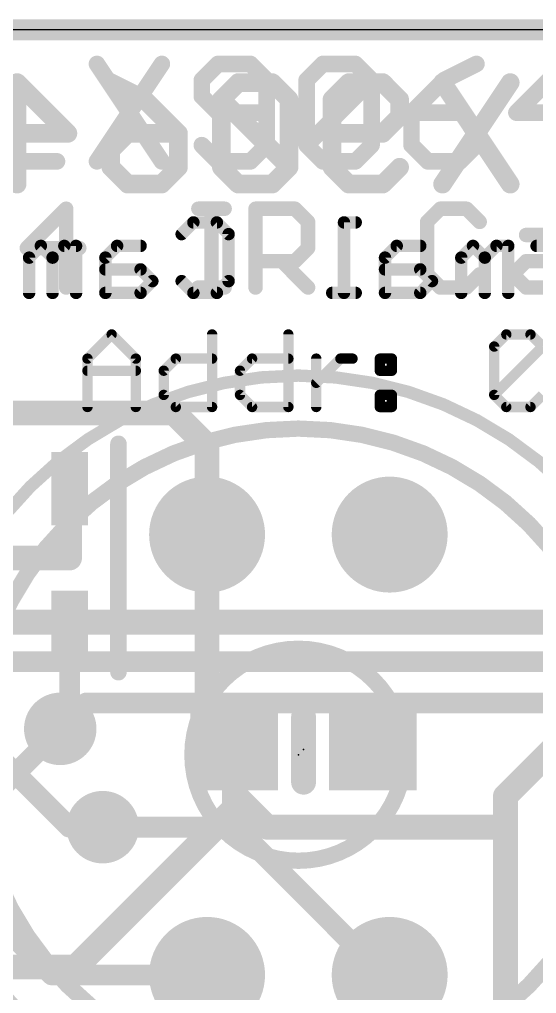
# Model space of a CAD drawing. Extents: x -0.1 to 25.5, y -0.1 to 17.9.
# Drawn here: x 9.28 to 15.62, y 5.96 to 17.91 of the extents above; entities that cross this region are included whole.
import ezdxf

# ---------------------------------------------------------------- set-up
doc = ezdxf.new("R2010")
doc.units = 0
for name, color, linetype in [('1', 12, 'CONTINUOUS'), ('16', 5, 'CONTINUOUS'), ('17', 110, 'CONTINUOUS'), ('18', 110, 'CONTINUOUS'), ('20', 53, 'CONTINUOUS'), ('21', 40, 'CONTINUOUS'), ('22', 6, 'CONTINUOUS'), ('23', 40, 'CONTINUOUS'), ('24', 6, 'CONTINUOUS')]:
    doc.layers.add(name, color=color, linetype=linetype)

# ---------------------------------------------------------------- blocks, each defined once
blk = doc.blocks.new('RECT')
blk.add_solid([(-0.5, -0.5), (0.5, -0.5), (-0.5, 0.5), (0.5, 0.5)])
blk = doc.blocks.new('ROUNDP')
at = {"const_width": 0.5}
blk.add_lwpolyline([(0, -0.25, 1), (0, 0.25, 1), (0, -0.25)], format="xyb", dxfattribs=at)
blk = doc.blocks.new('ROUNDV')
at = {"const_width": 0.5}
blk.add_lwpolyline([(0, -0.25, 1), (0, 0.25, 1), (0, -0.25)], format="xyb", dxfattribs=at)

msp = doc.modelspace()

# ---------------------------------------------------------------- linework, layer by layer
at = {"layer": '1'}
for points, const_width in [([(0, 17.78), (25.4, 17.78)], 0.254), ([(11.176, 13.081), (8.9154, 13.081)], 0.3048), ([(11.58, 12.677), (11.176, 13.081)], 0.3048), ([(11.58, 12.677), (11.58, 11.59)], 0.3048), ([(9.8928, 12.153), (9.8928, 11.303)], 0.3048), ([(11.58, 11.59), (11.58, 9.287)], 0.3048), ([(9.8928, 11.303), (8.1928, 11.303)], 0.3048), ([(9.8928, 10.453), (9.8928, 9.3213)], 0.254), ([(16.703, 9.845), (15.24, 8.382)], 0.3048), ([(9.779, 9.2075), (9.8928, 9.3213)], 0.254), ([(11.9135, 8.9535), (11.58, 9.287)], 0.3048), ([(11.9135, 8.9535), (11.9135, 8.4065)], 0.3048), ([(11.9135, 8.9535), (11.9135, 8.2305)], 0.3048), ([(9.8887, 8.0022), (8.9928, 8.8981)], 0.254), ([(12.319, 8.001), (11.9135, 8.4065)], 0.3048), ([(15.24, 8.001), (15.24, 8.382)], 0.3048), ([(11.9135, 8.2305), (9.9695, 6.2865)], 0.3048), ([(9.8887, 8.0022), (10.2997, 8.0022)], 0.254), ([(15.24, 8.001), (12.319, 8.001)], 0.3048), ([(15.24, 2.54), (15.24, 8.001)], 0.3048), ([(9.028, 6.2865), (9.9695, 6.2865)], 0.3048), ([(13.82, 5.692), (13.82, 6.19)], 0.254)]:
    msp.add_lwpolyline(points, dxfattribs=dict(at, const_width=const_width))
for points, const_width in [([(11.2299, 13.1349, 1), (11.1221, 13.0271)], 0.1524), ([(11.176, 13.0048, 1), (11.176, 13.1572)], 0.1524), ([(11.6562, 12.677, 1), (11.5038, 12.677)], 0.1524), ([(11.5261, 12.6231, 1), (11.6339, 12.7309)], 0.1524), ([(9.969, 12.153, 1), (9.8166, 12.153)], 0.1524), ([(11.6562, 11.59, 1), (11.5038, 11.59)], 0.1524), ([(11.5038, 11.59, 1), (11.6562, 11.59)], 0.1524), ([(9.8166, 11.303, 1), (9.969, 11.303)], 0.1524), ([(9.8928, 11.2268, 1), (9.8928, 11.3792)], 0.1524), ([(9.9563, 10.453, 1), (9.8293, 10.453)], 0.127), ([(9.9377, 9.2764, 1), (9.8479, 9.3662)], 0.127), ([(11.6339, 9.3409, 1), (11.5261, 9.2331)], 0.1524), ([(9.8293, 9.3213, 1), (9.9563, 9.3213)], 0.127), ([(11.5038, 9.287, 1), (11.6562, 9.287)], 0.1524), ([(9.7341, 9.2524, 1), (9.8239, 9.1626)], 0.127), ([(11.9897, 8.9535, 1), (11.8373, 8.9535)], 0.1524), ([(11.9897, 8.9535, 1), (11.8373, 8.9535)], 0.1524), ([(11.8596, 8.8996, 1), (11.9674, 9.0074)], 0.1524), ([(11.9674, 8.4604, 1), (11.8596, 8.3526)], 0.1524), ([(11.8373, 8.4065, 1), (11.9897, 8.4065)], 0.1524), ([(15.3162, 8.382, 1), (15.1638, 8.382)], 0.1524), ([(15.1861, 8.4359, 1), (15.2939, 8.3281)], 0.1524), ([(11.9674, 8.1766, 1), (11.8596, 8.2844)], 0.1524), ([(11.8373, 8.2305, 1), (11.9897, 8.2305)], 0.1524), ([(9.8887, 8.0657, 1), (9.8887, 7.9387)], 0.127), ([(10.2997, 7.9387, 1), (10.2997, 8.0657)], 0.127), ([(12.319, 8.0772, 1), (12.319, 7.9248)], 0.1524), ([(12.2651, 7.9471, 1), (12.3729, 8.0549)], 0.1524), ([(15.3162, 8.001, 1), (15.1638, 8.001)], 0.1524), ([(15.24, 7.9248, 1), (15.24, 8.0772)], 0.1524), ([(9.8438, 7.9573, 1), (9.9336, 8.0471)], 0.127), ([(15.1638, 8.001, 1), (15.3162, 8.001)], 0.1524), ([(9.9156, 6.3404, 1), (10.0234, 6.2326)], 0.1524), ([(9.9695, 6.2103, 1), (9.9695, 6.3627)], 0.1524), ([(13.8835, 6.19, 1), (13.7565, 6.19)], 0.127)]:
    msp.add_lwpolyline(points, format="xyb", dxfattribs=dict(at, const_width=const_width))
at = {"layer": '16'}
for points, const_width in [([(0, 17.78), (25.4, 17.78)], 0.254), ([(4.4196, 10.5156), (20.0405, 10.5156)], 0.3048), ([(8.6834, 10.033), (20.2404, 10.033)], 0.254), ([(10.0965, 9.525), (9.779, 9.2075)], 0.254), ([(20.955, 9.525), (10.0965, 9.525)], 0.254), ([(9.779, 9.2075), (9.0043, 8.4328)], 0.254), ([(10.2997, 8.0022), (11.9368, 8.0022)], 0.254), ([(13.749, 6.19), (11.9368, 8.0022)], 0.254), ([(9.675, 6.19), (8.3339, 7.5311)], 0.254), ([(9.675, 6.19), (11.58, 6.19)], 0.254), ([(13.82, 6.19), (13.749, 6.19)], 0.254)]:
    msp.add_lwpolyline(points, dxfattribs=dict(at, const_width=const_width))
at = {"layer": '16', "const_width": 0.127}
for points in [[(10.0965, 9.5885, 1), (10.0965, 9.4615)], [(10.1414, 9.4801, 1), (10.0516, 9.5699)], [(9.8239, 9.1626, 1), (9.7341, 9.2524)], [(9.7341, 9.2524, 1), (9.8239, 9.1626)], [(10.2997, 8.0657, 1), (10.2997, 7.9387)], [(11.9817, 8.0471, 1), (11.8919, 7.9573)], [(11.9368, 7.9387, 1), (11.9368, 8.0657)], [(9.675, 6.2535, 1), (9.675, 6.1265)], [(9.6301, 6.1451, 1), (9.7199, 6.2349)], [(11.58, 6.1265, 1), (11.58, 6.2535)], [(13.749, 6.2535, 1), (13.749, 6.1265)], [(13.7041, 6.1451, 1), (13.7939, 6.2349)], [(13.82, 6.1265, 1), (13.82, 6.2535)]]:
    msp.add_lwpolyline(points, format="xyb", dxfattribs=at)
at = {"layer": '20'}
msp.add_line((22.86, 17.78), (2.54, 17.78), dxfattribs=at)
at = {"layer": '21'}
for points, const_width in [([(10.2289, 17.3619), (11.0255, 16.1671)], 0.2032), ([(11.0255, 17.3619), (10.2289, 16.1671)], 0.2032), ([(11.7144, 17.3619), (11.5153, 17.1628)], 0.2032), ([(12.1127, 17.3619), (11.7144, 17.3619)], 0.2032), ([(12.3118, 17.1628), (12.1127, 17.3619)], 0.2032), ([(12.8016, 17.1628), (13.0007, 17.3619)], 0.2032), ([(13.0007, 17.3619), (13.399, 17.3619)], 0.2032), ([(13.399, 17.3619), (13.5981, 17.1628)], 0.2032), ([(14.8845, 17.3619), (14.4862, 17.1628)], 0.2032), ([(15.9717, 17.3619), (15.3743, 16.7645)], 0.2032), ([(11.5153, 17.1628), (11.5153, 16.9636)], 0.2032), ([(12.3118, 16.3662), (12.3118, 17.1628)], 0.2032), ([(12.8016, 16.3662), (12.8016, 17.1628)], 0.2032), ([(12.8016, 16.3662), (13.5981, 17.1628)], 0.2032), ([(13.5981, 17.1628), (13.5981, 16.3662)], 0.2032), ([(14.4862, 17.1628), (14.0879, 16.7645)], 0.2032), ([(11.5153, 16.9636), (11.7144, 16.7645)], 0.2032), ([(11.7144, 16.7645), (12.3118, 16.7645)], 0.2032), ([(14.0879, 16.7645), (14.0879, 16.3662)], 0.2032), ([(14.6853, 16.7645), (14.0879, 16.7645)], 0.2032), ([(14.8845, 16.5654), (14.6853, 16.7645)], 0.2032), ([(15.3743, 16.7645), (16.1708, 16.7645)], 0.2032), ([(14.8845, 16.3662), (14.8845, 16.5654)], 0.2032), ([(11.5153, 16.3662), (11.7144, 16.1671)], 0.2032), ([(12.1127, 16.1671), (12.3118, 16.3662)], 0.2032), ([(13.0007, 16.1671), (12.8016, 16.3662)], 0.2032), ([(13.5981, 16.3662), (13.399, 16.1671)], 0.2032), ([(14.0879, 16.3662), (14.2871, 16.1671)], 0.2032), ([(14.6853, 16.1671), (14.8845, 16.3662)], 0.2032), ([(8.9426, 16.1671), (9.7391, 16.1671)], 0.2032), ([(11.7144, 16.1671), (12.1127, 16.1671)], 0.2032), ([(13.399, 16.1671), (13.0007, 16.1671)], 0.2032), ([(14.2871, 16.1671), (14.6853, 16.1671)], 0.2032), ([(9.8514, 15.5863), (9.3684, 15.1033)], 0.1778), ([(9.8514, 14.6202), (9.8514, 15.5863)], 0.1778), ([(11.4733, 15.5863), (11.7953, 15.5863)], 0.1778), ([(11.6343, 14.6202), (11.6343, 15.5863)], 0.1778), ([(12.175, 14.6202), (12.175, 15.5863)], 0.1778), ([(12.175, 15.5863), (12.658, 15.5863)], 0.1778), ([(12.658, 15.5863), (12.819, 15.4253)], 0.1778), ([(14.4409, 15.5863), (14.2799, 15.4253)], 0.1778), ([(14.7629, 15.5863), (14.4409, 15.5863)], 0.1778), ([(14.9239, 15.4253), (14.7629, 15.5863)], 0.1778), ([(12.819, 15.4253), (12.819, 15.1033)], 0.1778), ([(14.2799, 15.4253), (14.2799, 14.7812)], 0.1778), ([(15.4933, 15.2643), (15.8154, 15.2643)], 0.1778), ([(9.3684, 15.1033), (10.0124, 15.1033)], 0.1778), ([(12.819, 15.1033), (12.658, 14.9422)], 0.1778), ([(12.658, 14.9422), (12.175, 14.9422)], 0.1778), ([(12.497, 14.9422), (12.819, 14.6202)], 0.1778), ([(15.3323, 14.7812), (15.4933, 14.9422)], 0.1778), ([(15.4933, 14.9422), (15.9764, 14.9422)], 0.1778), ([(14.2799, 14.7812), (14.4409, 14.6202)], 0.1778), ([(14.7629, 14.6202), (14.9239, 14.7812)], 0.1778), ([(15.4933, 14.6202), (15.3323, 14.7812)], 0.1778), ([(11.4733, 14.6202), (11.7953, 14.6202)], 0.1778), ([(14.4409, 14.6202), (14.7629, 14.6202)], 0.1778), ([(15.9764, 14.6202), (15.4933, 14.6202)], 0.1778), ([(10.1129, 13.7478), (10.4094, 14.0444)], 0.127), ([(10.4094, 14.0444), (10.706, 13.7478)], 0.127), ([(11.6416, 14.0444), (11.6416, 13.1547)], 0.127), ([(12.5771, 14.0444), (12.5771, 13.1547)], 0.127), ([(15.1023, 13.8961), (15.2506, 14.0444)], 0.127), ([(15.2506, 14.0444), (15.5472, 14.0444)], 0.127), ([(15.5472, 14.0444), (15.6955, 13.8961)], 0.127), ([(15.1023, 13.303), (15.1023, 13.8961)], 0.127), ([(15.1023, 13.303), (15.6955, 13.8961)], 0.127), ([(10.1129, 13.1547), (10.1129, 13.7478)], 0.127), ([(10.706, 13.7478), (10.706, 13.1547)], 0.127), ([(11.0484, 13.5995), (11.1967, 13.7478)], 0.127), ([(11.1967, 13.7478), (11.6416, 13.7478)], 0.127), ([(11.9839, 13.5995), (12.1322, 13.7478)], 0.127), ([(12.1322, 13.7478), (12.5771, 13.7478)], 0.127), ([(12.9194, 13.1547), (12.9194, 13.7478)], 0.127), ([(12.9194, 13.4512), (13.216, 13.7478)], 0.127), ([(13.216, 13.7478), (13.3643, 13.7478)], 0.127), ([(13.699, 13.7478), (13.8473, 13.7478)], 0.127), ([(13.699, 13.5995), (13.699, 13.7478)], 0.127), ([(13.8473, 13.7478), (13.8473, 13.5995)], 0.127), ([(10.1129, 13.5995), (10.706, 13.5995)], 0.127), ([(11.0484, 13.303), (11.0484, 13.5995)], 0.127), ([(11.9839, 13.303), (11.9839, 13.5995)], 0.127), ([(13.8473, 13.5995), (13.699, 13.5995)], 0.127), ([(11.1967, 13.1547), (11.0484, 13.303)], 0.127), ([(12.1322, 13.1547), (11.9839, 13.303)], 0.127), ([(13.699, 13.303), (13.8473, 13.303)], 0.127), ([(13.699, 13.1547), (13.699, 13.303)], 0.127), ([(13.8473, 13.303), (13.8473, 13.1547)], 0.127), ([(15.2506, 13.1547), (15.1023, 13.303)], 0.127), ([(15.6955, 13.303), (15.5472, 13.1547)], 0.127), ([(11.6416, 13.1547), (11.1967, 13.1547)], 0.127), ([(12.5771, 13.1547), (12.1322, 13.1547)], 0.127), ([(13.8473, 13.1547), (13.699, 13.1547)], 0.127), ([(15.5472, 13.1547), (15.2506, 13.1547)], 0.127), ([(10.4928, 12.703), (10.4928, 9.903)], 0.2032), ([(12.7635, 9.3535), (12.7635, 8.5535)], 0.3048)]:
    msp.add_lwpolyline(points, dxfattribs=dict(at, const_width=const_width))
for points, const_width in [([(10.2712, 17.3901, 1), (10.1867, 17.3337)], 0.1016), ([(11.0677, 17.3337, 1), (10.9832, 17.3901)], 0.1016), ([(11.7144, 17.4127, 1), (11.7144, 17.3111)], 0.1016), ([(11.7503, 17.326, 1), (11.6785, 17.3978)], 0.1016), ([(12.1486, 17.3978, 1), (12.0767, 17.326)], 0.1016), ([(12.1127, 17.3111, 1), (12.1127, 17.4127)], 0.1016), ([(13.0007, 17.4127, 1), (13.0007, 17.3111)], 0.1016), ([(13.0366, 17.326, 1), (12.9648, 17.3978)], 0.1016), ([(13.4349, 17.3978, 1), (13.3631, 17.326)], 0.1016), ([(13.399, 17.3111, 1), (13.399, 17.4127)], 0.1016), ([(14.9072, 17.3165, 1), (14.8618, 17.4074)], 0.1016), ([(11.4793, 17.1987, 1), (11.5512, 17.1269)], 0.1016), ([(11.5661, 17.1628, 1), (11.4645, 17.1628)], 0.1016), ([(12.3626, 17.1628, 1), (12.261, 17.1628)], 0.1016), ([(12.2759, 17.1269, 1), (12.3477, 17.1987)], 0.1016), ([(12.8524, 17.1628, 1), (12.7508, 17.1628)], 0.1016), ([(12.7657, 17.1987, 1), (12.8375, 17.1269)], 0.1016), ([(13.6489, 17.1628, 1), (13.5473, 17.1628)], 0.1016), ([(13.6341, 17.1269, 1), (13.5622, 17.1987)], 0.1016), ([(13.5622, 17.1269, 1), (13.6341, 17.1987)], 0.1016), ([(14.4635, 17.2082, 1), (14.5089, 17.1173)], 0.1016), ([(14.5221, 17.1269, 1), (14.4503, 17.1987)], 0.1016), ([(11.5512, 16.9996, 1), (11.4793, 16.9277)], 0.1016), ([(11.4645, 16.9636, 1), (11.5661, 16.9636)], 0.1016), ([(11.7144, 16.8153, 1), (11.7144, 16.7137)], 0.1016), ([(11.6785, 16.7286, 1), (11.7503, 16.8004)], 0.1016), ([(12.3118, 16.7137, 1), (12.3118, 16.8153)], 0.1016), ([(14.1387, 16.7645, 1), (14.0371, 16.7645)], 0.1016), ([(14.0879, 16.8153, 1), (14.0879, 16.7137)], 0.1016), ([(14.052, 16.8004, 1), (14.1239, 16.7286)], 0.1016), ([(14.7213, 16.8004, 1), (14.6494, 16.7286)], 0.1016), ([(14.6853, 16.7137, 1), (14.6853, 16.8153)], 0.1016), ([(15.3383, 16.8004, 1), (15.4102, 16.7286)], 0.1016), ([(15.3743, 16.8153, 1), (15.3743, 16.7137)], 0.1016), ([(14.9353, 16.5654, 1), (14.8337, 16.5654)], 0.1016), ([(14.8486, 16.5295, 1), (14.9204, 16.6013)], 0.1016), ([(11.5512, 16.4022, 1), (11.4793, 16.3303)], 0.1016), ([(12.261, 16.3662, 1), (12.3626, 16.3662)], 0.1016), ([(12.3477, 16.3303, 1), (12.2759, 16.4022)], 0.1016), ([(12.8375, 16.4022, 1), (12.7657, 16.3303)], 0.1016), ([(12.7657, 16.4022, 1), (12.8375, 16.3303)], 0.1016), ([(12.7508, 16.3662, 1), (12.8524, 16.3662)], 0.1016), ([(13.5473, 16.3662, 1), (13.6489, 16.3662)], 0.1016), ([(13.6341, 16.3303, 1), (13.5622, 16.4022)], 0.1016), ([(14.1239, 16.4022, 1), (14.052, 16.3303)], 0.1016), ([(14.0371, 16.3662, 1), (14.1387, 16.3662)], 0.1016), ([(14.8337, 16.3662, 1), (14.9353, 16.3662)], 0.1016), ([(14.9204, 16.3303, 1), (14.8486, 16.4022)], 0.1016), ([(9.7391, 16.1163, 1), (9.7391, 16.2179)], 0.1016), ([(10.1867, 16.1953, 1), (10.2712, 16.1389)], 0.1016), ([(10.9832, 16.1389, 1), (11.0677, 16.1953)], 0.1016), ([(11.7144, 16.2179, 1), (11.7144, 16.1163)], 0.1016), ([(11.6785, 16.1312, 1), (11.7503, 16.203)], 0.1016), ([(12.0767, 16.203, 1), (12.1486, 16.1312)], 0.1016), ([(12.1127, 16.1163, 1), (12.1127, 16.2179)], 0.1016), ([(13.0007, 16.2179, 1), (13.0007, 16.1163)], 0.1016), ([(12.9648, 16.1312, 1), (13.0366, 16.203)], 0.1016), ([(13.3631, 16.203, 1), (13.4349, 16.1312)], 0.1016), ([(13.399, 16.1163, 1), (13.399, 16.2179)], 0.1016), ([(14.2871, 16.2179, 1), (14.2871, 16.1163)], 0.1016), ([(14.2511, 16.1312, 1), (14.323, 16.203)], 0.1016), ([(14.6494, 16.203, 1), (14.7213, 16.1312)], 0.1016), ([(14.6853, 16.1163, 1), (14.6853, 16.2179)], 0.1016), ([(9.8959, 15.5863, 1), (9.807, 15.5863)], 0.0889), ([(9.8828, 15.5548, 1), (9.82, 15.6177)], 0.0889), ([(11.4733, 15.6307, 1), (11.4733, 15.5418)], 0.0889), ([(11.6788, 15.5863, 1), (11.5899, 15.5863)], 0.0889), ([(11.7953, 15.5418, 1), (11.7953, 15.6307)], 0.0889), ([(12.2194, 15.5863, 1), (12.1305, 15.5863)], 0.0889), ([(12.175, 15.6307, 1), (12.175, 15.5418)], 0.0889), ([(12.6894, 15.6177, 1), (12.6265, 15.5548)], 0.0889), ([(12.658, 15.5418, 1), (12.658, 15.6307)], 0.0889), ([(14.4409, 15.6307, 1), (14.4409, 15.5418)], 0.0889), ([(14.4723, 15.5548, 1), (14.4095, 15.6177)], 0.0889), ([(14.7943, 15.6177, 1), (14.7315, 15.5548)], 0.0889), ([(14.7629, 15.5418, 1), (14.7629, 15.6307)], 0.0889), ([(12.8634, 15.4253, 1), (12.7745, 15.4253)], 0.0889), ([(12.7875, 15.3938, 1), (12.8504, 15.4567)], 0.0889), ([(14.3243, 15.4253, 1), (14.2354, 15.4253)], 0.0889), ([(14.2485, 15.4567, 1), (14.3113, 15.3938)], 0.0889), ([(14.8925, 15.3938, 1), (14.9553, 15.4567)], 0.0889), ([(15.4933, 15.3087, 1), (15.4933, 15.2198)], 0.0889), ([(9.3684, 15.1477, 1), (9.3684, 15.0588)], 0.0889), ([(9.337, 15.1347, 1), (9.3998, 15.0718)], 0.0889), ([(10.0124, 15.0588, 1), (10.0124, 15.1477)], 0.0889), ([(12.8504, 15.0718, 1), (12.7875, 15.1347)], 0.0889), ([(12.7745, 15.1033, 1), (12.8634, 15.1033)], 0.0889), ([(12.175, 14.9867, 1), (12.175, 14.8978)], 0.0889), ([(12.5284, 14.9737, 1), (12.4655, 14.9108)], 0.0889), ([(12.6265, 14.9737, 1), (12.6894, 14.9108)], 0.0889), ([(12.658, 14.8978, 1), (12.658, 14.9867)], 0.0889), ([(15.4933, 14.9867, 1), (15.4933, 14.8978)], 0.0889), ([(15.5248, 14.9108, 1), (15.4619, 14.9737)], 0.0889), ([(14.3113, 14.8127, 1), (14.2485, 14.7498)], 0.0889), ([(14.2354, 14.7812, 1), (14.3243, 14.7812)], 0.0889), ([(14.9553, 14.7498, 1), (14.8925, 14.8127)], 0.0889), ([(15.3638, 14.8127, 1), (15.3009, 14.7498)], 0.0889), ([(15.3009, 14.8127, 1), (15.3638, 14.7498)], 0.0889), ([(11.4733, 14.6647, 1), (11.4733, 14.5758)], 0.0889), ([(11.7953, 14.5758, 1), (11.7953, 14.6647)], 0.0889), ([(12.7875, 14.5888, 1), (12.8504, 14.6517)], 0.0889), ([(14.4409, 14.6647, 1), (14.4409, 14.5758)], 0.0889), ([(14.4095, 14.5888, 1), (14.4723, 14.6517)], 0.0889), ([(14.7315, 14.6517, 1), (14.7943, 14.5888)], 0.0889), ([(14.7629, 14.5758, 1), (14.7629, 14.6647)], 0.0889), ([(15.4933, 14.6647, 1), (15.4933, 14.5758)], 0.0889), ([(15.4619, 14.5888, 1), (15.5248, 14.6517)], 0.0889), ([(9.807, 14.6202, 1), (9.8959, 14.6202)], 0.0889), ([(11.5899, 14.6202, 1), (11.6788, 14.6202)], 0.0889), ([(12.1305, 14.6202, 1), (12.2194, 14.6202)], 0.0889), ([(10.4319, 14.0669, 1), (10.387, 14.022)], 0.0635), ([(10.4319, 14.022, 1), (10.387, 14.0669)], 0.0635), ([(11.6733, 14.0444, 1), (11.6098, 14.0444)], 0.0635), ([(12.6088, 14.0444, 1), (12.5453, 14.0444)], 0.0635), ([(15.2506, 14.0762, 1), (15.2506, 14.0127)], 0.0635), ([(15.273, 14.022, 1), (15.2281, 14.0669)], 0.0635), ([(15.5696, 14.0669, 1), (15.5247, 14.022)], 0.0635), ([(15.5472, 14.0127, 1), (15.5472, 14.0762)], 0.0635), ([(15.134, 13.8961, 1), (15.0705, 13.8961)], 0.0635), ([(15.0798, 13.9186, 1), (15.1247, 13.8737)], 0.0635), ([(10.1446, 13.7478, 1), (10.0811, 13.7478)], 0.0635), ([(10.0904, 13.7703, 1), (10.1353, 13.7254)], 0.0635), ([(10.7378, 13.7478, 1), (10.6743, 13.7478)], 0.0635), ([(10.6836, 13.7254, 1), (10.7285, 13.7703)], 0.0635), ([(11.1967, 13.7796, 1), (11.1967, 13.7161)], 0.0635), ([(11.2191, 13.7254, 1), (11.1742, 13.7703)], 0.0635), ([(11.6416, 13.7161, 1), (11.6416, 13.7796)], 0.0635), ([(12.1322, 13.7796, 1), (12.1322, 13.7161)], 0.0635), ([(12.1546, 13.7254, 1), (12.1097, 13.7703)], 0.0635), ([(12.5771, 13.7161, 1), (12.5771, 13.7796)], 0.0635), ([(12.9512, 13.7478, 1), (12.8877, 13.7478)], 0.0635), ([(13.216, 13.7796, 1), (13.216, 13.7161)], 0.0635), ([(13.2385, 13.7254, 1), (13.1935, 13.7703)], 0.0635), ([(13.3643, 13.7161, 1), (13.3643, 13.7796)], 0.0635), ([(13.699, 13.7796, 1), (13.699, 13.7161)], 0.0635), ([(13.7308, 13.7478, 1), (13.6673, 13.7478)], 0.0635), ([(13.8791, 13.7478, 1), (13.8156, 13.7478)], 0.0635), ([(13.8473, 13.7161, 1), (13.8473, 13.7796)], 0.0635), ([(10.1129, 13.6313, 1), (10.1129, 13.5678)], 0.0635), ([(10.706, 13.5678, 1), (10.706, 13.6313)], 0.0635), ([(11.0801, 13.5995, 1), (11.0166, 13.5995)], 0.0635), ([(11.0259, 13.622, 1), (11.0708, 13.5771)], 0.0635), ([(12.0156, 13.5995, 1), (11.9521, 13.5995)], 0.0635), ([(11.9614, 13.622, 1), (12.0063, 13.5771)], 0.0635), ([(13.699, 13.6313, 1), (13.699, 13.5678)], 0.0635), ([(13.6673, 13.5995, 1), (13.7308, 13.5995)], 0.0635), ([(13.8156, 13.5995, 1), (13.8791, 13.5995)], 0.0635), ([(13.8473, 13.5678, 1), (13.8473, 13.6313)], 0.0635), ([(12.897, 13.4737, 1), (12.9419, 13.4288)], 0.0635), ([(11.0166, 13.303, 1), (11.0801, 13.303)], 0.0635), ([(11.0708, 13.3254, 1), (11.0259, 13.2805)], 0.0635), ([(12.0063, 13.3254, 1), (11.9614, 13.2805)], 0.0635), ([(11.9521, 13.303, 1), (12.0156, 13.303)], 0.0635), ([(13.7308, 13.303, 1), (13.6673, 13.303)], 0.0635), ([(13.699, 13.3347, 1), (13.699, 13.2712)], 0.0635), ([(13.8791, 13.303, 1), (13.8156, 13.303)], 0.0635), ([(13.8473, 13.2712, 1), (13.8473, 13.3347)], 0.0635), ([(15.0705, 13.303, 1), (15.134, 13.303)], 0.0635), ([(15.1247, 13.3254, 1), (15.0798, 13.2805)], 0.0635), ([(15.0798, 13.3254, 1), (15.1247, 13.2805)], 0.0635), ([(10.0811, 13.1547, 1), (10.1446, 13.1547)], 0.0635), ([(10.6743, 13.1547, 1), (10.7378, 13.1547)], 0.0635), ([(11.1967, 13.1864, 1), (11.1967, 13.1229)], 0.0635), ([(11.1742, 13.1322, 1), (11.2191, 13.1771)], 0.0635), ([(11.6098, 13.1547, 1), (11.6733, 13.1547)], 0.0635), ([(11.6416, 13.1229, 1), (11.6416, 13.1864)], 0.0635), ([(12.1322, 13.1864, 1), (12.1322, 13.1229)], 0.0635), ([(12.1097, 13.1322, 1), (12.1546, 13.1771)], 0.0635), ([(12.5453, 13.1547, 1), (12.6088, 13.1547)], 0.0635), ([(12.5771, 13.1229, 1), (12.5771, 13.1864)], 0.0635), ([(12.8877, 13.1547, 1), (12.9512, 13.1547)], 0.0635), ([(13.699, 13.1864, 1), (13.699, 13.1229)], 0.0635), ([(13.6673, 13.1547, 1), (13.7308, 13.1547)], 0.0635), ([(13.8156, 13.1547, 1), (13.8791, 13.1547)], 0.0635), ([(13.8473, 13.1229, 1), (13.8473, 13.1864)], 0.0635), ([(15.2506, 13.1864, 1), (15.2506, 13.1229)], 0.0635), ([(15.2281, 13.1322, 1), (15.273, 13.1771)], 0.0635), ([(15.5247, 13.1771, 1), (15.5696, 13.1322)], 0.0635), ([(15.5472, 13.1229, 1), (15.5472, 13.1864)], 0.0635), ([(10.5436, 12.703, 1), (10.442, 12.703)], 0.1016), ([(10.442, 9.903, 1), (10.5436, 9.903)], 0.1016), ([(12.8397, 9.3535, 1), (12.6873, 9.3535)], 0.1524), ([(12.6873, 8.5535, 1), (12.8397, 8.5535)], 0.1524)]:
    msp.add_lwpolyline(points, format="xyb", dxfattribs=dict(at, const_width=const_width))
at = {"layer": '22'}
for points, const_width in [([(9.2499, 15.8877), (9.2499, 17.1334)], 0.2286), ([(9.2499, 17.1334), (9.8727, 16.5105)], 0.2286), ([(10.3988, 17.1334), (10.814, 16.9258)], 0.2286), ([(11.9629, 17.1334), (11.7553, 16.9258)], 0.2286), ([(12.3781, 17.1334), (11.9629, 17.1334)], 0.2286), ([(12.5857, 16.9258), (12.3781, 17.1334)], 0.2286), ([(13.1118, 16.9258), (13.3194, 17.1334)], 0.2286), ([(13.3194, 17.1334), (13.7346, 17.1334)], 0.2286), ([(13.7346, 17.1334), (13.9422, 16.9258)], 0.2286), ([(15.2987, 17.1334), (14.4683, 15.8877)], 0.2286), ([(14.4683, 17.1334), (15.2987, 15.8877)], 0.2286), ([(10.814, 16.9258), (11.2292, 16.5105)], 0.2286), ([(11.7553, 16.9258), (11.7553, 16.0953)], 0.2286), ([(12.5857, 16.0953), (11.7553, 16.9258)], 0.2286), ([(12.5857, 16.0953), (12.5857, 16.9258)], 0.2286), ([(13.1118, 16.0953), (13.1118, 16.9258)], 0.2286), ([(13.9422, 16.9258), (13.9422, 16.7181)], 0.2286), ([(13.9422, 16.7181), (13.7346, 16.5105)], 0.2286), ([(9.8727, 16.5105), (9.0423, 16.5105)], 0.2286), ([(10.3988, 16.3029), (10.6064, 16.5105)], 0.2286), ([(10.6064, 16.5105), (11.2292, 16.5105)], 0.2286), ([(11.2292, 16.5105), (11.2292, 16.0953)], 0.2286), ([(13.7346, 16.5105), (13.1118, 16.5105)], 0.2286), ([(10.3988, 16.0953), (10.3988, 16.3029)], 0.2286), ([(10.6064, 15.8877), (10.3988, 16.0953)], 0.2286), ([(11.2292, 16.0953), (11.0216, 15.8877)], 0.2286), ([(11.7553, 16.0953), (11.9629, 15.8877)], 0.2286), ([(12.3781, 15.8877), (12.5857, 16.0953)], 0.2286), ([(13.3194, 15.8877), (13.1118, 16.0953)], 0.2286), ([(13.9422, 16.0953), (13.7346, 15.8877)], 0.2286), ([(11.0216, 15.8877), (10.6064, 15.8877)], 0.2286), ([(11.9629, 15.8877), (12.3781, 15.8877)], 0.2286), ([(13.7346, 15.8877), (13.3194, 15.8877)], 0.2286), ([(11.268, 15.2745), (11.412, 15.4185)], 0.1524), ([(11.412, 15.4185), (11.7002, 15.4185)], 0.1524), ([(11.7002, 15.4185), (11.8442, 15.2745)], 0.1524), ([(13.4034, 15.4185), (13.2594, 15.4185)], 0.1524), ([(13.2594, 15.4185), (13.2594, 14.5542)], 0.1524), ([(11.8442, 15.2745), (11.8442, 14.6983)], 0.1524), ([(9.541, 15.1304), (9.3969, 14.9864)], 0.1524), ([(9.6851, 14.9864), (9.541, 15.1304)], 0.1524), ([(9.8291, 15.1304), (9.6851, 14.9864)], 0.1524), ([(9.9732, 15.1304), (9.8291, 15.1304)], 0.1524), ([(9.9732, 14.5542), (9.9732, 15.1304)], 0.1524), ([(10.4765, 15.1304), (10.3325, 14.9864)], 0.1524), ([(10.7646, 15.1304), (10.4765, 15.1304)], 0.1524), ([(13.9068, 15.1304), (13.7627, 14.9864)], 0.1524), ([(14.1949, 15.1304), (13.9068, 15.1304)], 0.1524), ([(14.8423, 15.1304), (14.6982, 14.9864)], 0.1524), ([(14.9863, 14.9864), (14.8423, 15.1304)], 0.1524), ([(15.1304, 15.1304), (14.9863, 14.9864)], 0.1524), ([(15.2744, 15.1304), (15.1304, 15.1304)], 0.1524), ([(15.2744, 14.5542), (15.2744, 15.1304)], 0.1524), ([(15.7659, 15.1304), (15.6219, 15.1304)], 0.1524), ([(9.3969, 14.9864), (9.3969, 14.5542)], 0.1524), ([(9.6851, 14.9864), (9.6851, 14.5542)], 0.1524), ([(10.3325, 14.9864), (10.3325, 14.5542)], 0.1524), ([(13.7627, 14.9864), (13.7627, 14.5542)], 0.1524), ([(14.6982, 14.9864), (14.6982, 14.5542)], 0.1524), ([(14.9863, 14.9864), (14.9863, 14.5542)], 0.1524), ([(10.7646, 14.8423), (10.3325, 14.8423)], 0.1524), ([(10.9087, 14.6983), (10.7646, 14.8423)], 0.1524), ([(14.1949, 14.8423), (13.7627, 14.8423)], 0.1524), ([(14.3389, 14.6983), (14.1949, 14.8423)], 0.1524), ([(10.7646, 14.5542), (10.9087, 14.6983)], 0.1524), ([(11.412, 14.5542), (11.268, 14.6983)], 0.1524), ([(11.8442, 14.6983), (11.7002, 14.5542)], 0.1524), ([(14.1949, 14.5542), (14.3389, 14.6983)], 0.1524), ([(10.3325, 14.5542), (10.7646, 14.5542)], 0.1524), ([(11.7002, 14.5542), (11.412, 14.5542)], 0.1524), ([(13.4034, 14.5542), (13.1153, 14.5542)], 0.1524), ([(13.7627, 14.5542), (14.1949, 14.5542)], 0.1524)]:
    msp.add_lwpolyline(points, dxfattribs=dict(at, const_width=const_width))
for points, const_width in [([(9.307, 17.1334, 1), (9.1927, 17.1334)], 0.1143), ([(9.2903, 17.1738, 1), (9.2095, 17.093)], 0.1143), ([(10.4243, 17.1845, 1), (10.3732, 17.0822)], 0.1143), ([(11.9629, 17.1905, 1), (11.9629, 17.0762)], 0.1143), ([(12.0033, 17.093, 1), (11.9225, 17.1738)], 0.1143), ([(12.4185, 17.1738, 1), (12.3377, 17.093)], 0.1143), ([(12.3781, 17.0762, 1), (12.3781, 17.1905)], 0.1143), ([(13.3194, 17.1905, 1), (13.3194, 17.0762)], 0.1143), ([(13.3598, 17.093, 1), (13.279, 17.1738)], 0.1143), ([(13.775, 17.1738, 1), (13.6942, 17.093)], 0.1143), ([(13.7346, 17.0762, 1), (13.7346, 17.1905)], 0.1143), ([(14.5158, 17.1651, 1), (14.4207, 17.1017)], 0.1143), ([(15.3463, 17.1017, 1), (15.2512, 17.1651)], 0.1143), ([(10.8544, 16.9662, 1), (10.7736, 16.8853)], 0.1143), ([(10.7884, 16.8746, 1), (10.8395, 16.9769)], 0.1143), ([(11.7957, 16.9662, 1), (11.7148, 16.8853)], 0.1143), ([(11.7148, 16.9662, 1), (11.7957, 16.8853)], 0.1143), ([(11.8124, 16.9258, 1), (11.6981, 16.9258)], 0.1143), ([(12.6429, 16.9258, 1), (12.5286, 16.9258)], 0.1143), ([(12.5453, 16.8853, 1), (12.6261, 16.9662)], 0.1143), ([(13.1689, 16.9258, 1), (13.0546, 16.9258)], 0.1143), ([(13.0714, 16.9662, 1), (13.1522, 16.8853)], 0.1143), ([(13.9994, 16.9258, 1), (13.8851, 16.9258)], 0.1143), ([(13.9018, 16.8853, 1), (13.9826, 16.9662)], 0.1143), ([(13.8851, 16.7181, 1), (13.9994, 16.7181)], 0.1143), ([(13.9826, 16.6777, 1), (13.9018, 16.7586)], 0.1143), ([(9.8323, 16.4701, 1), (9.9131, 16.5509)], 0.1143), ([(9.8727, 16.4534, 1), (9.8727, 16.5677)], 0.1143), ([(10.6064, 16.5677, 1), (10.6064, 16.4534)], 0.1143), ([(10.6468, 16.4701, 1), (10.566, 16.5509)], 0.1143), ([(11.2863, 16.5105, 1), (11.172, 16.5105)], 0.1143), ([(11.1888, 16.4701, 1), (11.2696, 16.5509)], 0.1143), ([(11.2292, 16.4534, 1), (11.2292, 16.5677)], 0.1143), ([(13.1118, 16.5677, 1), (13.1118, 16.4534)], 0.1143), ([(13.6942, 16.5509, 1), (13.775, 16.4701)], 0.1143), ([(13.7346, 16.4534, 1), (13.7346, 16.5677)], 0.1143), ([(10.4559, 16.3029, 1), (10.3416, 16.3029)], 0.1143), ([(10.3583, 16.3433, 1), (10.4392, 16.2625)], 0.1143), ([(10.4392, 16.1357, 1), (10.3583, 16.0549)], 0.1143), ([(10.3416, 16.0953, 1), (10.4559, 16.0953)], 0.1143), ([(11.172, 16.0953, 1), (11.2863, 16.0953)], 0.1143), ([(11.2696, 16.0549, 1), (11.1888, 16.1357)], 0.1143), ([(11.7957, 16.1357, 1), (11.7148, 16.0549)], 0.1143), ([(11.6981, 16.0953, 1), (11.8124, 16.0953)], 0.1143), ([(12.5286, 16.0953, 1), (12.6429, 16.0953)], 0.1143), ([(12.6261, 16.0549, 1), (12.5453, 16.1357)], 0.1143), ([(12.5453, 16.0549, 1), (12.6261, 16.1357)], 0.1143), ([(13.1522, 16.1357, 1), (13.0714, 16.0549)], 0.1143), ([(13.0546, 16.0953, 1), (13.1689, 16.0953)], 0.1143), ([(13.9826, 16.0549, 1), (13.9018, 16.1357)], 0.1143), ([(9.1927, 15.8877, 1), (9.307, 15.8877)], 0.1143), ([(10.6064, 15.9449, 1), (10.6064, 15.8306)], 0.1143), ([(10.566, 15.8473, 1), (10.6468, 15.9281)], 0.1143), ([(10.9812, 15.9281, 1), (11.062, 15.8473)], 0.1143), ([(11.0216, 15.8306, 1), (11.0216, 15.9449)], 0.1143), ([(11.9629, 15.9449, 1), (11.9629, 15.8306)], 0.1143), ([(11.9225, 15.8473, 1), (12.0033, 15.9281)], 0.1143), ([(12.3377, 15.9281, 1), (12.4185, 15.8473)], 0.1143), ([(12.3781, 15.8306, 1), (12.3781, 15.9449)], 0.1143), ([(13.3194, 15.9449, 1), (13.3194, 15.8306)], 0.1143), ([(13.279, 15.8473, 1), (13.3598, 15.9281)], 0.1143), ([(13.6942, 15.9281, 1), (13.775, 15.8473)], 0.1143), ([(13.7346, 15.8306, 1), (13.7346, 15.9449)], 0.1143), ([(14.4207, 15.9194, 1), (14.5158, 15.856)], 0.1143), ([(15.2512, 15.856, 1), (15.3463, 15.9194)], 0.1143), ([(11.412, 15.4566, 1), (11.412, 15.3804)], 0.0762), ([(11.439, 15.3916, 1), (11.3851, 15.4455)], 0.0762), ([(11.7271, 15.4455, 1), (11.6732, 15.3916)], 0.0762), ([(11.7002, 15.3804, 1), (11.7002, 15.4566)], 0.0762), ([(13.2594, 15.4566, 1), (13.2594, 15.3804)], 0.0762), ([(13.2975, 15.4185, 1), (13.2213, 15.4185)], 0.0762), ([(13.4034, 15.3804, 1), (13.4034, 15.4566)], 0.0762), ([(11.241, 15.3014, 1), (11.2949, 15.2475)], 0.0762), ([(11.8823, 15.2745, 1), (11.8061, 15.2745)], 0.0762), ([(11.8173, 15.2475, 1), (11.8712, 15.3014)], 0.0762), ([(9.5679, 15.1574, 1), (9.5141, 15.1035)], 0.0762), ([(9.5679, 15.1035, 1), (9.5141, 15.1574)], 0.0762), ([(9.8291, 15.1685, 1), (9.8291, 15.0923)], 0.0762), ([(9.8561, 15.1035, 1), (9.8022, 15.1574)], 0.0762), ([(10.0113, 15.1304, 1), (9.9351, 15.1304)], 0.0762), ([(9.9732, 15.0923, 1), (9.9732, 15.1685)], 0.0762), ([(10.4765, 15.1685, 1), (10.4765, 15.0923)], 0.0762), ([(10.5035, 15.1035, 1), (10.4496, 15.1574)], 0.0762), ([(10.7646, 15.0923, 1), (10.7646, 15.1685)], 0.0762), ([(13.9068, 15.1685, 1), (13.9068, 15.0923)], 0.0762), ([(13.9337, 15.1035, 1), (13.8798, 15.1574)], 0.0762), ([(14.1949, 15.0923, 1), (14.1949, 15.1685)], 0.0762), ([(14.8692, 15.1574, 1), (14.8153, 15.1035)], 0.0762), ([(14.8692, 15.1035, 1), (14.8153, 15.1574)], 0.0762), ([(15.1304, 15.1685, 1), (15.1304, 15.0923)], 0.0762), ([(15.1573, 15.1035, 1), (15.1034, 15.1574)], 0.0762), ([(15.3125, 15.1304, 1), (15.2363, 15.1304)], 0.0762), ([(15.2744, 15.0923, 1), (15.2744, 15.1685)], 0.0762), ([(15.6219, 15.1685, 1), (15.6219, 15.0923)], 0.0762), ([(9.435, 14.9864, 1), (9.3588, 14.9864)], 0.0762), ([(9.37, 15.0133, 1), (9.4239, 14.9594)], 0.0762), ([(9.6581, 15.0133, 1), (9.712, 14.9594)], 0.0762), ([(9.7232, 14.9864, 1), (9.647, 14.9864)], 0.0762), ([(9.6581, 14.9594, 1), (9.712, 15.0133)], 0.0762), ([(10.3055, 15.0133, 1), (10.3594, 14.9594)], 0.0762), ([(10.3706, 14.9864, 1), (10.2944, 14.9864)], 0.0762), ([(13.8008, 14.9864, 1), (13.7246, 14.9864)], 0.0762), ([(13.7358, 15.0133, 1), (13.7896, 14.9594)], 0.0762), ([(14.7363, 14.9864, 1), (14.6601, 14.9864)], 0.0762), ([(14.6713, 15.0133, 1), (14.7252, 14.9594)], 0.0762), ([(15.0244, 14.9864, 1), (14.9482, 14.9864)], 0.0762), ([(14.9594, 15.0133, 1), (15.0133, 14.9594)], 0.0762), ([(14.9594, 14.9594, 1), (15.0133, 15.0133)], 0.0762), ([(10.3325, 14.8804, 1), (10.3325, 14.8042)], 0.0762), ([(10.7916, 14.8693, 1), (10.7377, 14.8154)], 0.0762), ([(10.7646, 14.8042, 1), (10.7646, 14.8804)], 0.0762), ([(13.7627, 14.8804, 1), (13.7627, 14.8042)], 0.0762), ([(14.2218, 14.8693, 1), (14.1679, 14.8154)], 0.0762), ([(14.1949, 14.8042, 1), (14.1949, 14.8804)], 0.0762), ([(10.9356, 14.6713, 1), (10.8817, 14.7252)], 0.0762), ([(10.8817, 14.6713, 1), (10.9356, 14.7252)], 0.0762), ([(11.2949, 14.7252, 1), (11.241, 14.6713)], 0.0762), ([(11.8061, 14.6983, 1), (11.8823, 14.6983)], 0.0762), ([(11.8712, 14.6713, 1), (11.8173, 14.7252)], 0.0762), ([(14.3659, 14.6713, 1), (14.312, 14.7252)], 0.0762), ([(14.312, 14.6713, 1), (14.3659, 14.7252)], 0.0762), ([(9.3588, 14.5542, 1), (9.435, 14.5542)], 0.0762), ([(9.647, 14.5542, 1), (9.7232, 14.5542)], 0.0762), ([(9.9351, 14.5542, 1), (10.0113, 14.5542)], 0.0762), ([(10.3325, 14.5923, 1), (10.3325, 14.5161)], 0.0762), ([(10.2944, 14.5542, 1), (10.3706, 14.5542)], 0.0762), ([(10.7377, 14.5811, 1), (10.7916, 14.5273)], 0.0762), ([(10.7646, 14.5161, 1), (10.7646, 14.5923)], 0.0762), ([(11.412, 14.5923, 1), (11.412, 14.5161)], 0.0762), ([(11.3851, 14.5273, 1), (11.439, 14.5811)], 0.0762), ([(11.6732, 14.5811, 1), (11.7271, 14.5273)], 0.0762), ([(11.7002, 14.5161, 1), (11.7002, 14.5923)], 0.0762), ([(13.1153, 14.5923, 1), (13.1153, 14.5161)], 0.0762), ([(13.2213, 14.5542, 1), (13.2975, 14.5542)], 0.0762), ([(13.4034, 14.5161, 1), (13.4034, 14.5923)], 0.0762), ([(13.7627, 14.5923, 1), (13.7627, 14.5161)], 0.0762), ([(13.7246, 14.5542, 1), (13.8008, 14.5542)], 0.0762), ([(14.1679, 14.5811, 1), (14.2218, 14.5273)], 0.0762), ([(14.1949, 14.5161, 1), (14.1949, 14.5923)], 0.0762), ([(14.6601, 14.5542, 1), (14.7363, 14.5542)], 0.0762), ([(14.9482, 14.5542, 1), (15.0244, 14.5542)], 0.0762), ([(15.2363, 14.5542, 1), (15.3125, 14.5542)], 0.0762), ([(12.7, 4.24, 1), (12.7, 13.54, 1), (12.7, 4.24)], 0.1524), ([(12.7, 4.89, 1), (12.7, 12.89, 1), (12.7, 4.89)], 0.2), ([(12.7, 7.59, 1), (12.7, 10.19, 1), (12.7, 7.59)], 0.2)]:
    msp.add_lwpolyline(points, format="xyb", dxfattribs=dict(at, const_width=const_width))
at = {"layer": '23'}
msp.add_point((12.7635, 8.9535), dxfattribs=at)
at = {"layer": '24'}
msp.add_point((12.7, 8.89), dxfattribs=at)

# ---------------------------------------------------------------- block references
at = {"layer": '1', "xscale": 0.45, "yscale": 0.9, "rotation": 180}
for p in [(9.8928, 12.153), (9.8928, 10.453)]:
    msp.add_blockref('RECT', p, dxfattribs=at)
at = {"layer": '1', "xscale": 1.075}
for p in [(11.9135, 8.9535), (13.6135, 8.9535)]:
    msp.add_blockref('RECT', p, dxfattribs=at)
at = {"layer": '17', "xscale": 1.4224, "yscale": 1.4224, "rotation": 180}
for p in [(11.58, 11.59), (11.58, 11.59), (13.82, 11.59), (13.82, 11.59), (11.58, 6.19), (11.58, 6.19), (13.82, 6.19), (13.82, 6.19)]:
    msp.add_blockref('ROUNDP', p, dxfattribs=at)
at = {"layer": '18', "xscale": 0.889, "yscale": 0.889}
for p in [(9.779, 9.2075), (9.779, 9.2075), (10.2997, 8.0022), (10.2997, 8.0022)]:
    msp.add_blockref('ROUNDV', p, dxfattribs=at)

doc.saveas('drawing.dxf')
